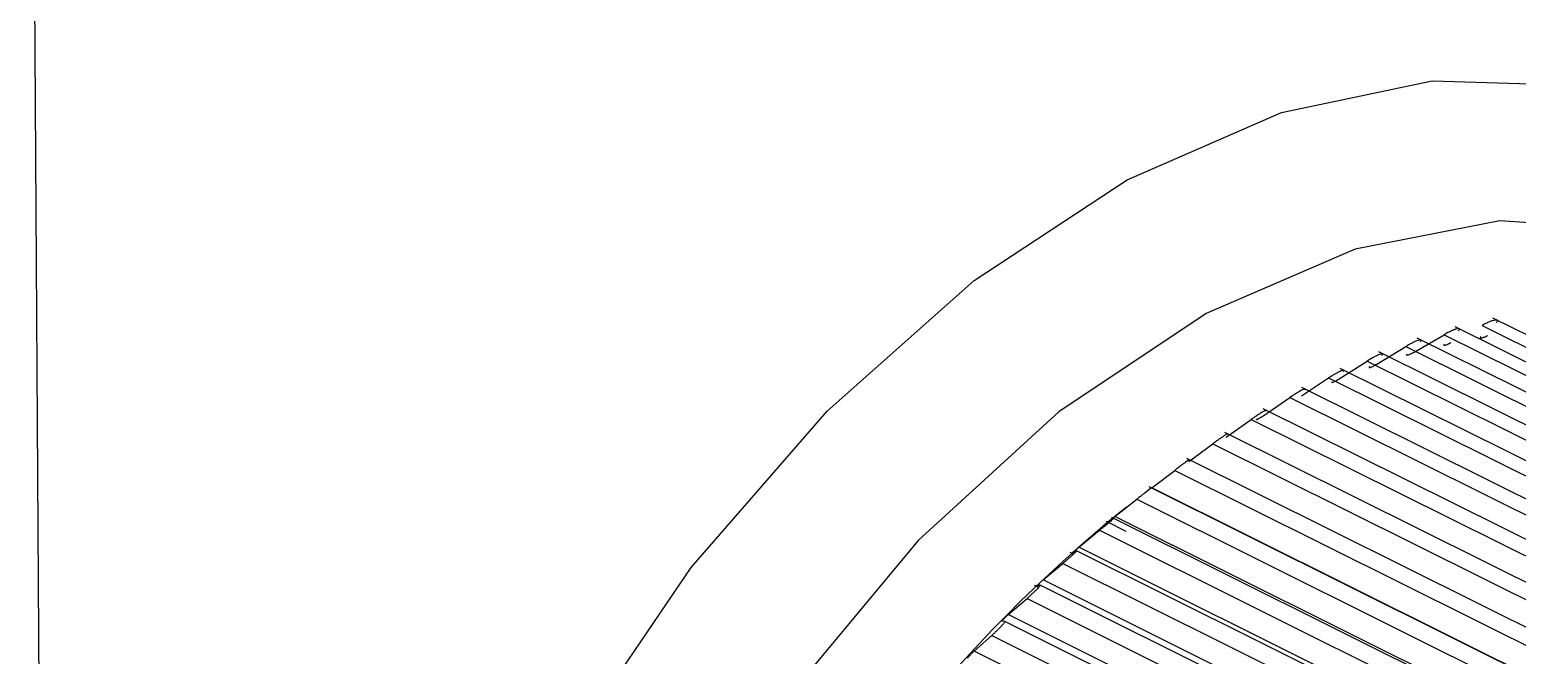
# Model space of a CAD drawing. Header units: millimetres. Extents: x 0 to 279, y 0 to 216.
# Drawn here: x 74.495 to 77.351, y 81.306 to 82.507 of the extents above; entities that cross this region are included whole.
import ezdxf

# ---------------------------------------------------------------- set-up
doc = ezdxf.new("R2010")
doc.units = ezdxf.units.MM

msp = doc.modelspace()

# ---------------------------------------------------------------- linework, layer by layer
at = {"color": 7, "linetype": 'Continuous', "lineweight": 25}
for p, q in [((74.492, 84.4088), (74.6403, 61.0368)), ((78.0415, 81.5347), (77.2321, 81.9371)), ((78.0672, 81.5748), (77.3045, 81.9538)), ((77.0817, 81.8652), (77.1374, 81.899)), ((77.1534, 81.8885), (77.2109, 81.9218)), ((78.0133, 81.4906), (77.159, 81.9153)), ((77.0095, 81.8371), (77.0634, 81.8712)), ((77.9825, 81.4425), (77.0854, 81.8886)), ((77.9493, 81.3906), (77.0115, 81.857)), ((76.9371, 81.8043), (76.9891, 81.8386)), ((77.9137, 81.335), (76.9375, 81.8206)), ((76.8647, 81.7668), (76.9148, 81.8012)), ((76.7924, 81.7248), (76.8406, 81.7591)), ((77.8758, 81.2759), (76.8636, 81.7795)), ((77.8358, 81.2134), (76.79, 81.7339)), ((76.7206, 81.6783), (76.7668, 81.7124)), ((76.7037, 81.6702), (76.7047, 81.6697)), ((77.8025, 81.1433), (76.7169, 81.6838)), ((76.6493, 81.6275), (76.6935, 81.6612)), ((76.6479, 81.6269), (76.6359, 81.6175)), ((77.8028, 81.0526), (76.6445, 81.6293)), ((76.5788, 81.5726), (76.621, 81.6058)), ((76.6022, 81.5915), (76.5948, 81.5857)), ((76.5616, 81.5635), (76.5996, 81.5446)), ((76.5759, 81.5688), (76.5656, 81.5618)), ((77.7837, 80.9677), (76.573, 81.5707)), ((76.5093, 81.5136), (76.5494, 81.5462)), ((76.5494, 81.5462), (77.7585, 80.9439)), ((76.492, 81.5041), (76.4992, 81.5005)), ((76.505, 81.5067), (76.4963, 81.5021)), ((77.7133, 80.9049), (76.5027, 81.5081)), ((76.4409, 81.4508), (76.479, 81.4826)), ((76.479, 81.4826), (77.688, 80.8801)), ((76.4235, 81.4408), (76.4323, 81.4365)), ((76.4354, 81.4407), (76.4282, 81.4386)), ((77.6442, 80.8383), (76.4336, 81.4417)), ((77.7215, 80.8126), (76.4409, 81.4508)), ((76.3739, 81.3843), (76.4099, 81.4151)), ((76.4099, 81.4151), (77.6189, 80.8125)), ((77.6545, 80.746), (76.3739, 81.3843)), ((76.3673, 81.3709), (76.3615, 81.3714)), ((77.5766, 80.768), (76.3661, 81.3716)), ((76.3085, 81.3143), (76.3424, 81.3441)), ((76.3424, 81.3441), (77.5513, 80.7413)), ((77.589, 80.6758), (76.3085, 81.3143))]:
    msp.add_line(p, q, dxfattribs=at)
at = {"color": 8, "linetype": 'Continuous', "lineweight": 25}
for p, q in [((77.2838, 81.9395), (78.0552, 81.5561)), ((77.1374, 81.899), (78.0001, 81.4701)), ((77.2109, 81.9218), (78.029, 81.5151)), ((77.0634, 81.8712), (77.9687, 81.421)), ((76.9891, 81.8386), (77.9349, 81.3682)), ((76.9148, 81.8012), (77.8988, 81.3117)), ((76.8406, 81.7591), (77.8603, 81.2517)), ((76.7668, 81.7124), (77.8198, 81.1883)), ((76.6935, 81.6612), (77.8026, 81.1091)), ((77.8028, 81.0532), (76.6493, 81.6275)), ((76.621, 81.6058), (77.8029, 81.0172)), ((77.7949, 80.9669), (76.5788, 81.5726)), ((77.7702, 80.8855), (76.5093, 81.5136))]:
    msp.add_line(p, q, dxfattribs=at)
at = {"color": 8, "linetype": 'Continuous', "lineweight": 25, "flags": 128}
msp.add_lwpolyline([(75.0922, 78.9149), (75.037, 79.2443), (75.0349, 79.606), (75.086, 79.9883), (75.1886, 80.3789), (75.3395, 80.7651), (75.5338, 81.1344), (75.7652, 81.4748), (76.0262, 81.7752), (76.3082, 82.026), (76.6022, 82.219), (76.8986, 82.3482), (77.1878, 82.4093), (77.4605, 82.4006), (77.7081, 82.3225), (77.9224, 82.1775), (78.0969, 81.9704), (78.1978, 81.7789)], dxfattribs=at)
at = {"color": 7, "linetype": 'Continuous', "lineweight": 25, "flags": 128}
msp.add_lwpolyline([(78.0906, 81.7784), (78.0081, 81.879), (77.8107, 82.0346), (77.5778, 82.1228), (77.3177, 82.1403), (77.0398, 82.0862), (76.7542, 81.9626), (76.4712, 81.7737), (76.2011, 81.5264), (75.9538, 81.2297), (75.7383, 80.8942), (75.5625, 80.5324), (75.4327, 80.1572), (75.3537, 79.7825), (75.3284, 79.4218)], dxfattribs=at)
at = {"color": 7, "linetype": 'Continuous', "lineweight": 25}
msp.add_arc((78.3726, 79.3953), 2.8211, 129.0641, 177.8067, dxfattribs=at)
for points, knots in [([(77.2351, 81.9327), (77.2337, 81.9323), (77.2305, 81.9314), (77.2244, 81.9289), (77.2176, 81.9255), (77.2133, 81.9231), (77.2109, 81.9218)], [0, 0, 0, 0, 0.198791, 0.425735, 0.690719, 1, 1, 1, 1]), ([(77.2381, 81.929), (77.239, 81.9299), (77.2406, 81.9316), (77.2405, 81.9331), (77.2388, 81.9336), (77.2363, 81.933), (77.2351, 81.9327)], [0, 0, 0, 0, 0.309281, 0.574265, 0.801209, 1, 1, 1, 1]), ([(77.3083, 81.9497), (77.3068, 81.9493), (77.3037, 81.9486), (77.2976, 81.9464), (77.2906, 81.9432), (77.2862, 81.9408), (77.2838, 81.9395)], [0, 0, 0, 0, 0.198791, 0.425735, 0.690719, 1, 1, 1, 1]), ([(77.3107, 81.9449), (77.3116, 81.9459), (77.3134, 81.9477), (77.3135, 81.9495), (77.3119, 81.9502), (77.3094, 81.9498), (77.3083, 81.9497)], [0, 0, 0, 0, 0.309281, 0.574265, 0.801209, 1, 1, 1, 1]), ([(77.1612, 81.9107), (77.1598, 81.9102), (77.1566, 81.9091), (77.1506, 81.9064), (77.1439, 81.9028), (77.1397, 81.9003), (77.1374, 81.899)], [0, 0, 0, 0, 0.198791, 0.425735, 0.690719, 1, 1, 1, 1]), ([(77.1648, 81.908), (77.1656, 81.9089), (77.1671, 81.9105), (77.1668, 81.9117), (77.165, 81.9118), (77.1624, 81.9111), (77.1612, 81.9107)], [0, 0, 0, 0, 0.309281, 0.574265, 0.801209, 1, 1, 1, 1]), ([(77.2112, 81.9038), (77.2108, 81.9034), (77.21, 81.9025), (77.21, 81.9018), (77.2109, 81.9015), (77.2126, 81.9018), (77.215, 81.9025), (77.2181, 81.9037), (77.2214, 81.9052), (77.2235, 81.9063), (77.2246, 81.9069)], [0, 0, 0, 0, 0.149491, 0.286621, 0.397765, 0.499788, 0.606566, 0.721544, 0.854927, 1, 1, 1, 1]), ([(77.2817, 81.9182), (77.2813, 81.9177), (77.2804, 81.9168), (77.2803, 81.916), (77.2811, 81.9155), (77.2828, 81.9156), (77.2853, 81.9162), (77.2883, 81.9173), (77.2917, 81.9187), (77.2938, 81.9198), (77.2949, 81.9204)], [0, 0, 0, 0, 0.149475, 0.28659, 0.397722, 0.499735, 0.607887, 0.724085, 0.856283, 1, 1, 1, 1]), ([(77.0868, 81.8837), (77.0854, 81.8831), (77.0822, 81.8818), (77.0763, 81.8789), (77.0697, 81.8752), (77.0656, 81.8726), (77.0634, 81.8712)], [0, 0, 0, 0, 0.198791, 0.425735, 0.690719, 1, 1, 1, 1]), ([(77.091, 81.8821), (77.0917, 81.8829), (77.093, 81.8844), (77.0926, 81.8853), (77.0906, 81.8851), (77.088, 81.8842), (77.0868, 81.8837)], [0, 0, 0, 0, 0.309281, 0.574265, 0.801209, 1, 1, 1, 1]), ([(77.1399, 81.8845), (77.1395, 81.8841), (77.1388, 81.8833), (77.1389, 81.8827), (77.1398, 81.8826), (77.1416, 81.8829), (77.144, 81.8838), (77.147, 81.8851), (77.1503, 81.8867), (77.1524, 81.8879), (77.1534, 81.8885)], [0, 0, 0, 0, 0.149508, 0.286653, 0.397809, 0.499844, 0.605364, 0.719276, 0.853724, 1, 1, 1, 1]), ([(77.0121, 81.8518), (77.0107, 81.8511), (77.0075, 81.8496), (77.0017, 81.8465), (76.9952, 81.8426), (76.9913, 81.84), (76.9891, 81.8386)], [0, 0, 0, 0, 0.198791, 0.425735, 0.690719, 1, 1, 1, 1]), ([(77.0168, 81.8513), (77.0174, 81.852), (77.0186, 81.8533), (77.018, 81.854), (77.0159, 81.8535), (77.0133, 81.8523), (77.0121, 81.8518)], [0, 0, 0, 0, 0.3092814, 0.5742652, 0.8012087, 1, 1, 1, 1]), ([(77.0681, 81.8603), (77.0677, 81.8599), (77.067, 81.8592), (77.0673, 81.8587), (77.0682, 81.8588), (77.07, 81.8593), (77.0724, 81.8603), (77.0753, 81.8617), (77.0786, 81.8634), (77.0806, 81.8646), (77.0817, 81.8652)], [0, 0, 0, 0, 0.149527, 0.28669, 0.397861, 0.499908, 0.604165, 0.717101, 0.852562, 1, 1, 1, 1]), ([(76.9373, 81.815), (76.9359, 81.8142), (76.9327, 81.8126), (76.927, 81.8092), (76.9207, 81.8052), (76.9169, 81.8026), (76.9148, 81.8012)], [0, 0, 0, 0, 0.198791, 0.425735, 0.690719, 1, 1, 1, 1]), ([(76.9425, 81.8157), (76.943, 81.8163), (76.9441, 81.8175), (76.9433, 81.8178), (76.9411, 81.817), (76.9385, 81.8156), (76.9373, 81.815)], [0, 0, 0, 0, 0.309281, 0.574265, 0.801209, 1, 1, 1, 1]), ([(76.9958, 81.8313), (76.9955, 81.831), (76.9949, 81.8303), (76.9952, 81.83), (76.9962, 81.8302), (76.998, 81.8308), (77.0004, 81.832), (77.0033, 81.8335), (77.0065, 81.8353), (77.0085, 81.8365), (77.0095, 81.8371)], [0, 0, 0, 0, 0.149543, 0.28672, 0.397902, 0.499961, 0.603087, 0.715123, 0.851494, 1, 1, 1, 1]), ([(76.8626, 81.7735), (76.8612, 81.7726), (76.8581, 81.7708), (76.8524, 81.7673), (76.8463, 81.7631), (76.8426, 81.7605), (76.8406, 81.7591)], [0, 0, 0, 0, 0.198791, 0.425735, 0.690719, 1, 1, 1, 1]), ([(76.851, 81.7592), (76.8508, 81.759), (76.8503, 81.7585), (76.8507, 81.7585), (76.8518, 81.7589), (76.8536, 81.7598), (76.8559, 81.7612), (76.8587, 81.7629), (76.8618, 81.7649), (76.8637, 81.7662), (76.8647, 81.7668)], [0, 0, 0, 0, 0.148502, 0.284813, 0.395029, 0.495962, 0.599325, 0.711549, 0.849541, 1, 1, 1, 1]), ([(76.8682, 81.7753), (76.8687, 81.7758), (76.8696, 81.7768), (76.8687, 81.7768), (76.8665, 81.7757), (76.8638, 81.7742), (76.8626, 81.7735)], [0, 0, 0, 0, 0.309281, 0.574265, 0.801209, 1, 1, 1, 1]), ([(76.7882, 81.7273), (76.7868, 81.7264), (76.7837, 81.7244), (76.7782, 81.7207), (76.7722, 81.7164), (76.7687, 81.7138), (76.7668, 81.7124)], [0, 0, 0, 0, 0.198791, 0.425735, 0.690719, 1, 1, 1, 1]), ([(76.7942, 81.7303), (76.7947, 81.7307), (76.7954, 81.7316), (76.7944, 81.7313), (76.7921, 81.7299), (76.7894, 81.7282), (76.7882, 81.7273)], [0, 0, 0, 0, 0.309281, 0.574265, 0.801209, 1, 1, 1, 1]), ([(76.7144, 81.6767), (76.7129, 81.6757), (76.7099, 81.6735), (76.7045, 81.6696), (76.6987, 81.6652), (76.6953, 81.6626), (76.6935, 81.6612)], [0, 0, 0, 0, 0.198791, 0.425735, 0.690719, 1, 1, 1, 1]), ([(76.7207, 81.6808), (76.7211, 81.6811), (76.7217, 81.6818), (76.7205, 81.6812), (76.7182, 81.6795), (76.7156, 81.6776), (76.7144, 81.6767)], [0, 0, 0, 0, 0.309281, 0.574265, 0.801209, 1, 1, 1, 1]), ([(76.6412, 81.6217), (76.6398, 81.6206), (76.6368, 81.6183), (76.6315, 81.6142), (76.6259, 81.6097), (76.6227, 81.6072), (76.621, 81.6058)], [0, 0, 0, 0, 0.198791, 0.425735, 0.690719, 1, 1, 1, 1]), ([(76.6479, 81.6269), (76.6482, 81.6272), (76.6487, 81.6276), (76.6474, 81.6267), (76.645, 81.6247), (76.6424, 81.6227), (76.6412, 81.6217)], [0, 0, 0, 0, 0.309281, 0.574265, 0.801209, 1, 1, 1, 1]), ([(76.569, 81.5625), (76.5676, 81.5613), (76.5647, 81.5589), (76.5595, 81.5546), (76.5541, 81.5501), (76.5511, 81.5475), (76.5494, 81.5462)], [0, 0, 0, 0, 0.198791, 0.425735, 0.690719, 1, 1, 1, 1]), ([(76.5656, 81.5618), (76.5655, 81.5617), (76.5653, 81.5616), (76.5658, 81.5621), (76.567, 81.563), (76.5687, 81.5645), (76.5709, 81.5663), (76.5736, 81.5684), (76.5764, 81.5707), (76.578, 81.5719), (76.5788, 81.5726)], [0, 0, 0, 0, 0.144026, 0.276396, 0.38437, 0.483625, 0.591993, 0.708185, 0.847677, 1, 1, 1, 1]), ([(76.5759, 81.5688), (76.5762, 81.569), (76.5766, 81.5693), (76.5752, 81.568), (76.5727, 81.5657), (76.5702, 81.5635), (76.569, 81.5625)], [0, 0, 0, 0, 0.309281, 0.574265, 0.801209, 1, 1, 1, 1]), ([(76.4979, 81.4992), (76.4965, 81.498), (76.4936, 81.4954), (76.4887, 81.491), (76.4835, 81.4864), (76.4806, 81.4839), (76.479, 81.4826)], [0, 0, 0, 0, 0.198791, 0.425735, 0.690719, 1, 1, 1, 1]), ([(76.4963, 81.5021), (76.4962, 81.502), (76.496, 81.502), (76.4966, 81.5026), (76.4977, 81.5037), (76.4995, 81.5053), (76.5017, 81.5072), (76.5043, 81.5095), (76.507, 81.5117), (76.5085, 81.513), (76.5093, 81.5136)], [0, 0, 0, 0, 0.142533, 0.273575, 0.381599, 0.481295, 0.590693, 0.70768, 0.847387, 1, 1, 1, 1]), ([(76.505, 81.5067), (76.5052, 81.5067), (76.5056, 81.5068), (76.504, 81.5053), (76.5016, 81.5027), (76.499, 81.5003), (76.4979, 81.4992)], [0, 0, 0, 0, 0.309281, 0.574265, 0.801209, 1, 1, 1, 1]), ([(76.4282, 81.4386), (76.4281, 81.4386), (76.4279, 81.4386), (76.4284, 81.4392), (76.4296, 81.4405), (76.4314, 81.4422), (76.4336, 81.4443), (76.4361, 81.4466), (76.4387, 81.449), (76.4402, 81.4502), (76.4409, 81.4508)], [0, 0, 0, 0, 0.143746, 0.264579, 0.372564, 0.481411, 0.591219, 0.708394, 0.847735, 1, 1, 1, 1]), ([(76.4354, 81.4407), (76.4356, 81.4406), (76.4358, 81.4405), (76.4342, 81.4386), (76.4317, 81.4358), (76.4292, 81.4332), (76.4281, 81.432)], [0, 0, 0, 0, 0.309281, 0.574265, 0.801209, 1, 1, 1, 1]), ([(76.4281, 81.432), (76.4268, 81.4307), (76.4239, 81.428), (76.4191, 81.4236), (76.4142, 81.4189), (76.4114, 81.4164), (76.4099, 81.4151)], [0, 0, 0, 0, 0.198791, 0.425735, 0.690719, 1, 1, 1, 1]), ([(76.3615, 81.3714), (76.3614, 81.3714), (76.3613, 81.3716), (76.362, 81.3725), (76.363, 81.3737), (76.3642, 81.375), (76.3654, 81.3763), (76.3672, 81.3781), (76.3696, 81.3804), (76.3719, 81.3826), (76.3733, 81.3837), (76.3739, 81.3843)], [0, 0, 0, 0, 0.138255, 0.265588, 0.387359, 0.444176, 0.501193, 0.605958, 0.719075, 0.853612, 1, 1, 1, 1]), ([(76.3598, 81.3612), (76.3585, 81.3598), (76.3558, 81.357), (76.3511, 81.3524), (76.3464, 81.3477), (76.3438, 81.3453), (76.3424, 81.3441)], [0, 0, 0, 0, 0.198791, 0.425735, 0.690719, 1, 1, 1, 1]), ([(76.3673, 81.3709), (76.3674, 81.3708), (76.3675, 81.3705), (76.3659, 81.3683), (76.3634, 81.3651), (76.3609, 81.3624), (76.3598, 81.3612)], [0, 0, 0, 0, 0.309281, 0.574265, 0.801209, 1, 1, 1, 1]), ([(76.2963, 81.3007), (76.2963, 81.3008), (76.2962, 81.301), (76.2969, 81.3021), (76.2979, 81.3034), (76.2991, 81.3048), (76.3004, 81.3063), (76.3022, 81.3083), (76.3045, 81.3106), (76.3067, 81.3127), (76.3079, 81.3138), (76.3085, 81.3143)], [0, 0, 0, 0, 0.136243, 0.261805, 0.385346, 0.443053, 0.501082, 0.613023, 0.732911, 0.86099, 1, 1, 1, 1])]:
    msp.add_open_spline(points, degree=3, knots=knots, dxfattribs=at)

doc.saveas('drawing.dxf')
